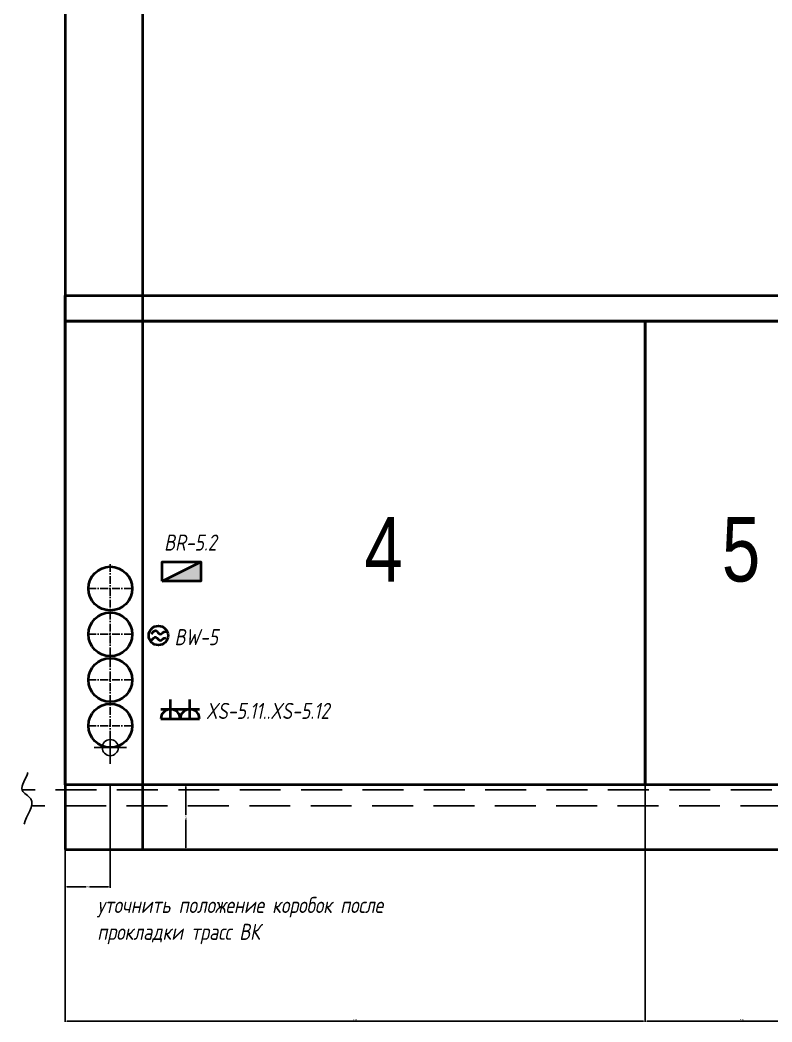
# Model space of a CAD drawing. Header units: millimetres. Extents: x 36689 to 81590, y -49198 to -25401.
# Drawn here: x 50593 to 51760, y -31606 to -30051 of the extents above; entities that cross this region are included whole.
import ezdxf
from ezdxf.enums import TextEntityAlignment as Align

# ---------------------------------------------------------------- set-up
doc = ezdxf.new("R2010")
doc.units = ezdxf.units.MM
doc.header["$PDMODE"] = 34
doc.header["$PDSIZE"] = 25
doc.linetypes.add('ACAD_ISO10W100', pattern=[18.5, 12, -3, 0.5, -3])
doc.linetypes.add('DASHED', pattern=[19.05, 12.7, -6.35])
for name, color, linetype in [('01 Черновое', 7, 'Continuous'), ('02 Розетки', 7, 'Continuous'), ('07 Авт-ка общая', 7, 'Continuous'), ('11 Привязка размеры', 7, 'Continuous')]:
    doc.layers.add(name, color=color, linetype=linetype)
doc.layers.add('04 Мебель', color=5, linetype='Continuous', true_color=0x0000ff)
doc.styles.add('QCADDimTextStyle', font='txt')
doc.styles.add('textstyle54', font='', dxfattribs={"width": 0.8})
doc.styles.add('textstyle58', font='', dxfattribs={"width": 0.8})
doc.styles.add('textstyle59', font='', dxfattribs={"width": 0.8})
doc.styles.add('textstyle88', font='FreeMono.ttf', dxfattribs={"width": 0.8})
doc.styles.add('textstyle90', font='FreeMono.ttf', dxfattribs={"width": 0.8})
doc.styles.add('textstyle97', font='', dxfattribs={"width": 0.8})
doc.styles.get('textstyle54').set_extended_font_data('ISOCPEUR', italic=True)
doc.styles.get('textstyle58').set_extended_font_data('ISOCPEUR', italic=True)
doc.styles.get('textstyle59').set_extended_font_data('ISOCPEUR', italic=True)
doc.styles.get('textstyle97').set_extended_font_data('ISOCPEUR', italic=True)
doc.dimstyles.new('QCADDimStyle', dxfattribs={"dimtxt": 2.5, "dimasz": 2.5, "dimexe": 1.25, "dimexo": 0.625, "dimtad": 1, "dimtoh": 1, "dimdec": 4, "dimzin": 0, "dimdsep": 46, "dimtxsty": 'QCADDimTextStyle', "dimcen": 0.09, "dimadec": 0, "dimazin": 0, "dimtfac": 1, "dimtdec": 4, "dimtofl": 0, "dimtmove": 0, "dimatfit": 3, "dimfxl": 1, "dimtolj": 1, "dimtzin": 0, "dimarcsym": 0})

# ---------------------------------------------------------------- blocks, each defined once
blk = doc.blocks.new('датчик протечки')
at = {"color": 0, "lineweight": -2}
blk.add_circle((0, 0), 1.5, dxfattribs=at)
at = {"color": 0, "lineweight": -2, "start_tangent": (0.745789, 0.666182), "end_tangent": (0.976749, -0.214388)}
for points in [[(-1.08, 0.27), (-0.41, 0.76), (0.2, 0.22), (1.14, 0.64)], [(-1.08, -0.73), (-0.41, -0.24), (0.2, -0.78), (1.14, -0.36)]]:
    blk.add_spline(points, degree=3, dxfattribs=at)
blk = doc.blocks.new('счетчик воды')
at = {"lineweight": -2}
blk.add_hatch(color=0, dxfattribs=at).paths.add_polyline_path([(6, 0), (6, 3), (0, 0)], flags=0)
at = {"color": 0, "lineweight": -2}
blk.add_line((0, 0), (6, 3), dxfattribs=at)
blk.add_lwpolyline([(0, 0), (0, 3), (6, 3), (6, 0)], close=True, dxfattribs=at)
blk = doc.blocks.new('*D45')
at = {"layer": '11 Привязка размеры', "color": 0, "lineweight": -2}
for p, q in [((50733.7, -31238.4), (50851.4, -31238.4)), ((50850.2, -31240.9), (50850.2, -31284.8)), ((50850.2, -31335.9), (50850.2, -31292)), ((50733.7, -31338.4), (50851.4, -31338.4))]:
    blk.add_line(p, q, dxfattribs=at)
at = {"layer": '11 Привязка размеры', "color": 0}
for points in [[(50850.6, -31240.9), (50849.8, -31240.9), (50850.2, -31238.4)], [(50849.8, -31335.9), (50850.6, -31335.9), (50850.2, -31338.4)]]:
    blk.add_solid(points, dxfattribs=at)
at = {"layer": 'Defpoints', "color": 0}
for p in [(50733.1, -31238.4), (50733.1, -31338.4), (50850.2, -31338.4)]:
    blk.add_point(p, dxfattribs=at)
at = {"layer": '11 Привязка размеры', "color": 0, "insert": (50850.2, -31288.4), "char_height": 2.5, "attachment_point": 5, "rotation": 90, "style": 'QCADDimTextStyle'}
blk.add_mtext('100', dxfattribs=at)
blk = doc.blocks.new('*D46')
at = {"layer": '11 Привязка размеры', "color": 0, "lineweight": -2}
for p, q in [((50663.1, -31239), (50663.1, -31397.9)), ((50733.1, -31239), (50733.1, -31397.9)), ((50665.6, -31396.6), (50695.5, -31396.6)), ((50730.6, -31396.6), (50700.8, -31396.6))]:
    blk.add_line(p, q, dxfattribs=at)
at = {"layer": '11 Привязка размеры', "color": 0}
for points in [[(50665.6, -31396.2), (50665.6, -31397), (50663.1, -31396.6)], [(50730.6, -31397), (50730.6, -31396.2), (50733.1, -31396.6)]]:
    blk.add_solid(points, dxfattribs=at)
at = {"layer": 'Defpoints', "color": 0}
for p in [(50663.1, -31238.4), (50733.1, -31238.4), (50663.1, -31396.6)]:
    blk.add_point(p, dxfattribs=at)
at = {"layer": '11 Привязка размеры', "color": 0, "insert": (50698.1, -31396.6), "char_height": 2.5, "attachment_point": 5, "style": 'QCADDimTextStyle'}
blk.add_mtext('70', dxfattribs=at)
blk = doc.blocks.new('*D85')
at = {"layer": '11 Привязка размеры', "color": 0, "lineweight": -2}
for p, q in [((50663.1, -31239), (50663.1, -31606.3)), ((51563.1, -31239), (51563.1, -31606.3)), ((50665.6, -31605), (51560.6, -31605))]:
    blk.add_line(p, q, dxfattribs=at)
at = {"layer": '11 Привязка размеры', "color": 0}
for points in [[(50665.6, -31604.6), (50665.6, -31605.4), (50663.1, -31605)], [(51560.6, -31605.4), (51560.6, -31604.6), (51563.1, -31605)]]:
    blk.add_solid(points, dxfattribs=at)
at = {"layer": 'Defpoints', "color": 0}
for p in [(50663.1, -31238.4), (51563.1, -31238.4), (51563.1, -31605)]:
    blk.add_point(p, dxfattribs=at)
at = {"layer": '11 Привязка размеры', "color": 0, "insert": (51113.1, -31603.1), "char_height": 2.5, "attachment_point": 5, "style": 'QCADDimTextStyle'}
blk.add_mtext('900', dxfattribs=at)
blk = doc.blocks.new('*D86')
at = {"layer": '11 Привязка размеры', "color": 0, "lineweight": -2}
for p, q in [((51563.1, -31239), (51563.1, -31606.3)), ((51863.1, -31239), (51863.1, -31606.3)), ((51565.6, -31605), (51860.6, -31605))]:
    blk.add_line(p, q, dxfattribs=at)
at = {"layer": '11 Привязка размеры', "color": 0}
for points in [[(51565.6, -31604.6), (51565.6, -31605.4), (51563.1, -31605)], [(51860.6, -31605.4), (51860.6, -31604.6), (51863.1, -31605)]]:
    blk.add_solid(points, dxfattribs=at)
at = {"layer": 'Defpoints', "color": 0}
for p in [(51563.1, -31238.4), (51863.1, -31238.4), (51863.1, -31605)]:
    blk.add_point(p, dxfattribs=at)
at = {"layer": '11 Привязка размеры', "color": 0, "insert": (51713.1, -31603.1), "char_height": 2.5, "attachment_point": 5, "style": 'QCADDimTextStyle'}
blk.add_mtext('300', dxfattribs=at)
blk = doc.blocks.new('розетка скрытая трехполюсная')
at = {"color": 0, "lineweight": -2}
for p, q in [((0, 0), (0, 3)), ((-1.5, 1.5), (1.5, 1.5)), ((-1.5, 0), (1.5, 0))]:
    blk.add_line(p, q, dxfattribs=at)
blk.add_arc((0, 0), 1.5, 0, 180, dxfattribs=at)

msp = doc.modelspace()

# ---------------------------------------------------------------- linework, layer by layer
at = {"layer": '01 Черновое', "lineweight": 40}
for p, q in [((50663.11174, -28538.379), (50663.11174, -31338.379)), ((50783.11174, -28538.379), (50783.11174, -31338.379)), ((50663.11174, -31338.379), (52393.11174, -31338.379))]:
    msp.add_line(p, q, dxfattribs=at)
at = {"layer": '02 Розетки', "linetype": 'DASHED', "ltscale": 5}
for p, q in [((52521.48067, -31245.879), (50596.13834, -31245.879)), ((52536.44257, -31270.879), (50611.10024, -31270.879))]:
    msp.add_line(p, q, dxfattribs=at)
at = {"layer": '02 Розетки', "color": 1, "lineweight": 40, "true_color": 0xff0000}
for centre in [(50733.11174, -31075.379), (50733.11174, -31146.379)]:
    msp.add_circle(centre, 34, dxfattribs=at)
at = {"layer": '04 Мебель', "lineweight": 40}
for points in [[(50663.11174, -30518.379), (50663.11174, -30478.379), (52813.11113, -30478.379), (52863.11113, -30478.379), (52863.11113, -30518.379)], [(51563.11174, -30518.379), (51863.11174, -30518.379), (51863.11174, -31238.379), (51563.11174, -31238.379)]]:
    msp.add_lwpolyline(points, close=True, dxfattribs=at)
msp.add_lwpolyline([(50663.11174, -30518.379), (51563.11174, -30518.379), (51563.11174, -31238.379), (50663.11174, -31238.379), (50663.11174, -30518.379)], dxfattribs=at)
at = {"layer": '07 Авт-ка общая', "color": 4, "lineweight": 40, "true_color": 0x00ffff}
for centre in [(50733.11174, -30933.379), (50733.11174, -31004.379)]:
    msp.add_circle(centre, 34, dxfattribs=at)
at = {"layer": '11 Привязка размеры', "linetype": 'ACAD_ISO10W100'}
for p, q in [((50733.11174, -30895.47533), (50733.11174, -31180.379)), ((50699.11174, -30933.379), (50767.11174, -30933.379)), ((50699.11174, -31004.379), (50767.11174, -31004.379)), ((50699.11174, -31075.379), (50767.11174, -31075.379)), ((50699.11174, -31146.379), (50767.11174, -31146.379))]:
    msp.add_line(p, q, dxfattribs=at)
at = {"layer": '11 Привязка размеры', "start_tangent": (-0.1586780954, -0.9873303713), "end_tangent": (-0.2131670752, -0.9770157614)}
msp.add_spline([(50605.02853, -31218.79463), (50596.40437, -31246.58358), (50609.81973, -31259.99894), (50599.27909, -31299.28676)], degree=3, dxfattribs=at)
at = {"layer": '11 Привязка размеры', "lineweight": -2}
msp.add_point((50733.11174, -31180.379), dxfattribs=at)

# ---------------------------------------------------------------- block references
at = {"layer": '02 Розетки', "color": 1, "lineweight": 40, "true_color": 0xff0000, "xscale": 10, "yscale": 10, "zscale": 10}
for p in [(50826.61682, -31135.83723), (50856.61682, -31135.83723)]:
    msp.add_blockref('розетка скрытая трехполюсная', p, dxfattribs=at)
at = {"layer": '07 Авт-ка общая', "color": 4, "lineweight": 40, "true_color": 0x00ffff, "xscale": 10, "yscale": 10, "zscale": 10}
for name, p in [('счетчик воды', (50813.48167, -30922.15236)), ('датчик протечки', (50807.79346, -31006.32338))]:
    msp.add_blockref(name, p, dxfattribs=at)

# ---------------------------------------------------------------- texts
at = {"insert": (50712.95369, -31412.1458), "char_height": 25, "width": 466.408982, "attachment_point": 1, "style": 'textstyle59'}
msp.add_mtext('{уточнить положение коробок после прокладки трасс ВК}', dxfattribs=at)
at = {"layer": '02 Розетки', "linetype": 'Continuous', "style": 'textstyle97', "width": 0.8}
msp.add_text('XS-5.11..XS-5.12', height=25, dxfattribs=at).set_placement((50881.61682, -31135.83723))
at = {"layer": '04 Мебель', "lineweight": 40, "width": 0.8}
for s, style, p in [('4', 'textstyle88', (51127.49247, -30922.48165)), ('5', 'textstyle90', (51682.22085, -30922.48165))]:
    msp.add_text(s, height=100, dxfattribs=dict(at, style=style)).set_placement(p)
at = {"layer": '07 Авт-ка общая', "linetype": 'Continuous', "style": 'textstyle54', "width": 0.8}
msp.add_text('BR-5.2', height=25, dxfattribs=at).set_placement((50897.99199, -30874.56734), align=Align.RIGHT)
at = {"layer": '07 Авт-ка общая', "linetype": 'Continuous', "style": 'textstyle58', "width": 0.8}
msp.add_text('BW-5', height=25, dxfattribs=at).set_placement((50832.79346, -31021.32338))

# ---------------------------------------------------------------- dimensions: what is measured, and where the dimension line sits
at = {"layer": '11 Привязка размеры'}
dim = msp.add_linear_dim(base=(50663.11174, -31396.63323), p1=(50733.11174, -31238.379), p2=(50663.11174, -31238.379), dimstyle='QCADDimStyle', override={"dimtxt": 2.5, "dimasz": 2.5, "dimexe": 1.25, "dimexo": 0.625, "dimgap": 0.625, "dimtad": 1, "dimtih": 0, "dimtoh": 0, "dimdec": 2, "dimzin": 8, "dimdsep": 44, "dimcen": 2.5, "dimclrd": 0, "dimclre": 0, "dimclrt": 0, "dimtdec": 2, "dimtofl": 1, "dimtmove": 2, "dimfxl": 1, "dimfxlon": 0, "dimtolj": 0, "dimtzin": 8}, dxfattribs=at)
dim.commit()
dim.dimension.update_dxf_attribs({"geometry": '*D46', "text_midpoint": (50698.11174, -31396.63323), "dimtype": 160})
for base, p1, p2, picture, middle in [((51563.11174, -31605.00225), (50663.11174, -31238.379), (51563.11174, -31238.379), '*D85', (51113.11174, -31603.12725)), ((51863.11174, -31605.00225), (51563.11174, -31238.379), (51863.11174, -31238.379), '*D86', (51713.11174, -31603.12725))]:
    dim = msp.add_linear_dim(base=base, p1=p1, p2=p2, dimstyle='QCADDimStyle', override={"dimtxt": 2.5, "dimasz": 2.5, "dimexe": 1.25, "dimexo": 0.625, "dimgap": 0.625, "dimtad": 1, "dimtih": 0, "dimtoh": 0, "dimdec": 2, "dimzin": 8, "dimdsep": 44, "dimcen": 2.5, "dimclrd": 0, "dimclre": 0, "dimclrt": 0, "dimtdec": 2, "dimtofl": 1, "dimtmove": 2, "dimfxl": 1, "dimfxlon": 0, "dimtolj": 0, "dimtzin": 8}, dxfattribs=at)
    dim.commit()
    dim.dimension.update_dxf_attribs({"geometry": picture, "text_midpoint": middle})
dim = msp.add_linear_dim(base=(50850.19385, -31338.379), p1=(50733.11174, -31238.379), p2=(50733.11174, -31338.379), angle=90, dimstyle='QCADDimStyle', override={"dimtxt": 2.5, "dimasz": 2.5, "dimexe": 1.25, "dimexo": 0.625, "dimgap": 0.625, "dimtad": 1, "dimtih": 0, "dimtoh": 0, "dimdec": 2, "dimzin": 8, "dimdsep": 44, "dimcen": 2.5, "dimclrd": 0, "dimclre": 0, "dimclrt": 0, "dimtdec": 2, "dimtofl": 1, "dimtmove": 2, "dimfxl": 1, "dimfxlon": 0, "dimtolj": 0, "dimtzin": 8}, dxfattribs=at)
dim.commit()
dim.dimension.update_dxf_attribs({"geometry": '*D45', "text_midpoint": (50850.19385, -31288.379), "dimtype": 160})

doc.saveas('drawing.dxf')
